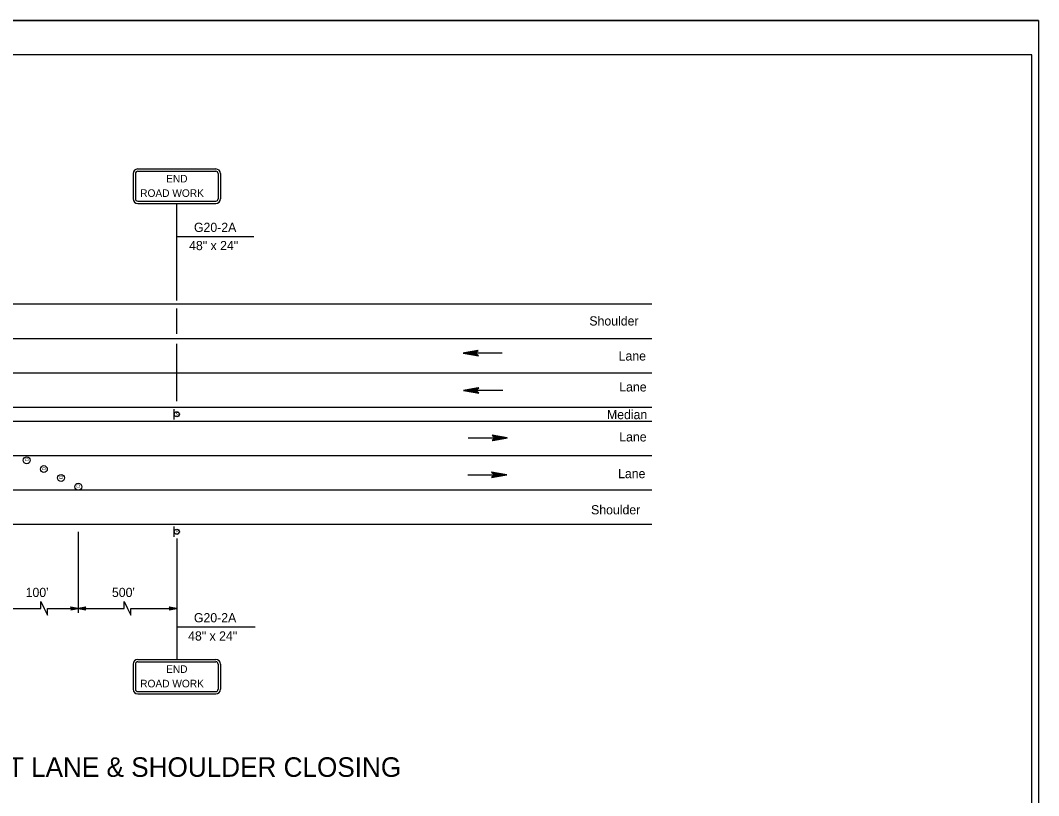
# Model space of a CAD drawing. Extents: x 499945 to 500993, y 499985 to 500645.
# Drawn here: x 500549.9 to 500993, y 500307.6 to 500645 of the extents above; entities that cross this region are included whole.
import ezdxf

# ---------------------------------------------------------------- set-up
doc = ezdxf.new("R2010")
doc.units = 0
for name, color, linetype in [('1', 7, 'Continuous'), ('24', 7, 'Continuous'), ('39', 7, 'Continuous'), ('41', 7, 'Continuous'), ('5', 7, 'Continuous'), ('56', 7, 'Continuous'), ('60', 7, 'Continuous')]:
    doc.layers.add(name, color=color, linetype=linetype)

msp = doc.modelspace()

# ---------------------------------------------------------------- linework, layer by layer
at = {"layer": '1'}
for p, q in [((500993, 500645), (499944.83, 500645)), ((500990, 500630), (500000, 500630)), ((500990, 500000), (500990, 500630)), ((500617.94, 500523.05), (500617.94, 500565.32)), ((500617.94, 500550.94), (500651.44, 500550.94)), ((500067.99, 500521.57), (500824.72, 500521.57)), ((500617.94, 500508.53), (500617.94, 500519.6)), ((500067.99, 500506.59), (500824.72, 500506.59)), ((500617.94, 500479.23), (500617.94, 500504.21)), ((500067.99, 500491.6), (500824.72, 500491.6)), ((500067.99, 500476.61), (500824.72, 500476.61)), ((500067.99, 500470.61), (500824.72, 500470.61)), ((500067.99, 500455.62), (500824.72, 500455.62)), ((500067.99, 500440.64), (500824.72, 500440.64)), ((500067.99, 500425.65), (500824.72, 500425.65)), ((500575.06, 500422.39), (500575.06, 500387.05)), ((500617.94, 500419.44), (500617.94, 500366.83)), ((500545.29, 500389.04), (500558.73, 500389.04)), ((500558.73, 500389.04), (500558.73, 500392.04)), ((500558.73, 500392.04), (500560.18, 500389.04)), ((500560.18, 500389.04), (500561.62, 500386.05)), ((500561.62, 500389.04), (500575.06, 500389.04)), ((500561.62, 500386.05), (500561.62, 500389.04)), ((500575.06, 500389.04), (500595.06, 500389.04)), ((500595.06, 500389.04), (500595.06, 500392.04)), ((500595.06, 500392.04), (500596.5, 500389.04)), ((500596.5, 500389.04), (500597.95, 500386.05)), ((500597.95, 500389.04), (500617.94, 500389.04)), ((500597.95, 500386.05), (500597.95, 500389.04)), ((500617.98, 500381.03), (500652.08, 500381.03))]:
    msp.add_line(p, q, dxfattribs=at)
at = {"layer": '24'}
for p, q in [((500759.52, 500500.2), (500747.59, 500500.2)), ((500759.77, 500483.95), (500747.84, 500483.95)), ((500744.8, 500463.22), (500756.72, 500463.22)), ((500744.54, 500447.22), (500756.47, 500447.22))]:
    msp.add_line(p, q, dxfattribs=at)
for points in [[(500742.53, 500500.2), (500749.18, 500499.02), (500747.59, 500500.2), (500749.14, 500501.36), (500742.53, 500500.2), (500742.97, 500500.21), (500748.99, 500499.11), (500747.47, 500500.21), (500748.88, 500501.26), (500743.21, 500500.23), (500743.43, 500500.2), (500748.59, 500499.28), (500747.43, 500500.21), (500748.62, 500501.11), (500743.53, 500500.2), (500743.75, 500500.23), (500748.26, 500499.42), (500747.39, 500500.2), (500748.28, 500501.01), (500744.4, 500500.23), (500744.77, 500500.23), (500747.93, 500499.59), (500747.31, 500500.18), (500747.98, 500500.84), (500744.84, 500500.2), (500745.19, 500500.18), (500747.57, 500499.77), (500747.11, 500500.23), (500747.61, 500500.69), (500745.52, 500500.2), (500745.85, 500500.16), (500747.28, 500499.89), (500747.04, 500500.21), (500747.43, 500500.57), (500746.03, 500500.2), (500746.96, 500499.98), (500746.82, 500500.23), (500747.23, 500500.49), (500746.26, 500500.23), (500746.87, 500500.08), (500746.62, 500500.28), (500746.91, 500500.4), (500746.62, 500500.21), (500746.77, 500500.18)], [(500742.78, 500483.95), (500749.43, 500482.78), (500747.84, 500483.95), (500749.4, 500485.11), (500742.78, 500483.95), (500743.22, 500483.96), (500749.24, 500482.86), (500747.72, 500483.96), (500749.13, 500485.02), (500743.46, 500483.98), (500743.68, 500483.95), (500748.84, 500483.03), (500747.68, 500483.96), (500748.87, 500484.87), (500743.79, 500483.95), (500744.01, 500483.98), (500748.51, 500483.17), (500747.64, 500483.95), (500748.53, 500484.76), (500744.65, 500483.98), (500745.02, 500483.98), (500748.18, 500483.34), (500747.57, 500483.93), (500748.23, 500484.59), (500745.09, 500483.95), (500745.45, 500483.93), (500747.82, 500483.52), (500747.36, 500483.98), (500747.86, 500484.44), (500745.77, 500483.95), (500746.11, 500483.92), (500747.53, 500483.64), (500747.3, 500483.96), (500747.69, 500484.32), (500746.28, 500483.95), (500747.21, 500483.73), (500747.08, 500483.98), (500747.48, 500484.24), (500746.51, 500483.98), (500747.12, 500483.83), (500746.87, 500484.03), (500747.16, 500484.15), (500746.87, 500483.96), (500747.02, 500483.93)], [(500761.78, 500463.22), (500755.14, 500464.39), (500756.72, 500463.22), (500755.17, 500462.06), (500761.78, 500463.22), (500761.34, 500463.21), (500755.32, 500464.31), (500756.85, 500463.2), (500755.44, 500462.15), (500761.1, 500463.19), (500760.88, 500463.22), (500755.73, 500464.13), (500756.88, 500463.2), (500755.69, 500462.3), (500760.78, 500463.22), (500760.56, 500463.19), (500756.05, 500464), (500756.93, 500463.22), (500756.04, 500462.41), (500759.92, 500463.18), (500759.54, 500463.19), (500756.39, 500463.83), (500757, 500463.24), (500756.34, 500462.58), (500759.48, 500463.22), (500759.12, 500463.24), (500756.75, 500463.65), (500757.2, 500463.18), (500756.71, 500462.73), (500758.8, 500463.22), (500758.46, 500463.25), (500757.04, 500463.52), (500757.27, 500463.2), (500756.88, 500462.85), (500758.29, 500463.22), (500757.36, 500463.44), (500757.49, 500463.19), (500757.08, 500462.93), (500758.05, 500463.18), (500757.44, 500463.34), (500757.7, 500463.14), (500757.41, 500463.02), (500757.7, 500463.2), (500757.54, 500463.24)], [(500761.53, 500447.22), (500754.88, 500448.4), (500756.47, 500447.22), (500754.92, 500446.07), (500761.53, 500447.22), (500761.09, 500447.21), (500755.07, 500448.31), (500756.6, 500447.21), (500755.19, 500446.16), (500760.85, 500447.19), (500760.63, 500447.22), (500755.47, 500448.14), (500756.63, 500447.21), (500755.44, 500446.31), (500760.53, 500447.22), (500760.31, 500447.19), (500755.8, 500448), (500756.68, 500447.22), (500755.78, 500446.41), (500759.67, 500447.19), (500759.29, 500447.19), (500756.14, 500447.84), (500756.75, 500447.24), (500756.09, 500446.58), (500759.23, 500447.22), (500758.87, 500447.24), (500756.5, 500447.65), (500756.95, 500447.19), (500756.46, 500446.73), (500758.54, 500447.22), (500758.21, 500447.26), (500756.78, 500447.53), (500757.02, 500447.21), (500756.63, 500446.85), (500758.04, 500447.22), (500757.11, 500447.44), (500757.24, 500447.19), (500756.83, 500446.93), (500757.8, 500447.19), (500757.19, 500447.34), (500757.45, 500447.14), (500757.15, 500447.02), (500757.45, 500447.21), (500757.29, 500447.24)], [(500575.06, 500389.04), (500571.74, 500389.63), (500572.53, 500389.04), (500571.76, 500388.47), (500575.06, 500389.04), (500574.84, 500389.04), (500571.83, 500389.59), (500572.6, 500389.04), (500571.89, 500388.51), (500574.72, 500389.03), (500574.61, 500389.04), (500572.04, 500389.5), (500572.61, 500389.04), (500572.02, 500388.59), (500574.56, 500389.04), (500574.45, 500389.03), (500572.2, 500389.43), (500572.64, 500389.04), (500572.19, 500388.64), (500574.13, 500389.03), (500573.94, 500389.03), (500572.37, 500389.35), (500572.67, 500389.05), (500572.34, 500388.72), (500573.91, 500389.04), (500573.73, 500389.05), (500572.55, 500389.26), (500572.77, 500389.03), (500572.53, 500388.8), (500573.57, 500389.04), (500573.4, 500389.06), (500572.69, 500389.2), (500572.81, 500389.04), (500572.61, 500388.86), (500573.32, 500389.04), (500572.85, 500389.16), (500572.92, 500389.03), (500572.71, 500388.9), (500573.2, 500389.03), (500572.89, 500389.1), (500573.02, 500389), (500572.88, 500388.94), (500573.02, 500389.04), (500572.94, 500389.05)], [(500575.06, 500389.04), (500578.39, 500388.46), (500577.59, 500389.04), (500578.37, 500389.62), (500575.06, 500389.04), (500575.29, 500389.05), (500578.3, 500388.5), (500577.53, 500389.05), (500578.24, 500389.58), (500575.4, 500389.06), (500575.52, 500389.04), (500578.09, 500388.59), (500577.52, 500389.05), (500578.11, 500389.5), (500575.57, 500389.04), (500575.68, 500389.06), (500577.93, 500388.65), (500577.49, 500389.04), (500577.94, 500389.45), (500576, 500389.06), (500576.18, 500389.06), (500577.76, 500388.74), (500577.46, 500389.04), (500577.79, 500389.37), (500576.22, 500389.04), (500576.4, 500389.03), (500577.58, 500388.83), (500577.35, 500389.06), (500577.6, 500389.29), (500576.56, 500389.04), (500576.73, 500389.03), (500577.44, 500388.89), (500577.32, 500389.05), (500577.52, 500389.23), (500576.81, 500389.04), (500577.28, 500388.93), (500577.21, 500389.06), (500577.41, 500389.19), (500576.93, 500389.06), (500577.23, 500388.99), (500577.11, 500389.09), (500577.25, 500389.15), (500577.11, 500389.05), (500577.18, 500389.04)], [(500617.94, 500389.04), (500614.62, 500389.63), (500615.41, 500389.04), (500614.64, 500388.47), (500617.94, 500389.04), (500617.72, 500389.04), (500614.71, 500389.59), (500615.48, 500389.04), (500614.77, 500388.51), (500617.6, 500389.03), (500617.49, 500389.04), (500614.92, 500389.5), (500615.49, 500389.04), (500614.9, 500388.59), (500617.44, 500389.04), (500617.33, 500389.03), (500615.08, 500389.43), (500615.52, 500389.04), (500615.07, 500388.64), (500617.01, 500389.03), (500616.82, 500389.03), (500615.25, 500389.35), (500615.55, 500389.05), (500615.22, 500388.72), (500616.79, 500389.04), (500616.61, 500389.05), (500615.43, 500389.26), (500615.66, 500389.03), (500615.41, 500388.8), (500616.45, 500389.04), (500616.28, 500389.06), (500615.57, 500389.2), (500615.69, 500389.04), (500615.49, 500388.86), (500616.2, 500389.04), (500615.73, 500389.16), (500615.8, 500389.03), (500615.59, 500388.9), (500616.08, 500389.03), (500615.77, 500389.1), (500615.9, 500389), (500615.76, 500388.94), (500615.9, 500389.04), (500615.82, 500389.05)]]:
    msp.add_lwpolyline(points, dxfattribs=at)
at = {"layer": '41'}
msp.add_lwpolyline([(499944.83, 500645), (500993, 500645), (500993, 499985), (499944.83, 499985)], close=True, dxfattribs=at)
at = {"layer": '56'}
for p, q in [((500600.96, 500580.31), (500634.93, 500580.31)), ((500598.96, 500578.31), (500598.96, 500567.32)), ((500599.96, 500578.31), (500599.96, 500567.32)), ((500600.96, 500579.31), (500634.93, 500579.31)), ((500635.93, 500578.31), (500635.93, 500567.32)), ((500636.93, 500578.31), (500636.93, 500567.32)), ((500600.96, 500566.32), (500634.93, 500566.32)), ((500600.96, 500565.32), (500634.93, 500565.32)), ((500616.82, 500471.3), (500616.82, 500475.8)), ((500616.82, 500420.14), (500616.82, 500424.64)), ((500598.96, 500364.84), (500598.96, 500353.84)), ((500599.96, 500364.84), (500599.96, 500353.84)), ((500600.96, 500366.83), (500634.93, 500366.83)), ((500600.96, 500365.84), (500634.93, 500365.84)), ((500635.93, 500364.84), (500635.93, 500353.84)), ((500636.93, 500364.84), (500636.93, 500353.84)), ((500600.96, 500352.85), (500634.93, 500352.85)), ((500600.96, 500351.85), (500634.93, 500351.85))]:
    msp.add_line(p, q, dxfattribs=at)
for centre in [(500617.94, 500473.55), (500617.94, 500422.39)]:
    msp.add_circle(centre, 1.12, dxfattribs=at)
for centre, radius, start, end in [((500600.96, 500578.31), 2, 90, 180), ((500634.93, 500578.31), 2, 0, 90), ((500600.96, 500578.31), 0.999, 90, 180), ((500634.93, 500578.31), 0.999, 0, 90), ((500600.96, 500567.32), 2, 180, 270), ((500600.96, 500567.32), 0.999, 180, 270), ((500634.93, 500567.32), 2, 270, 0), ((500634.93, 500567.32), 0.999, 270, 0), ((500600.96, 500364.84), 2, 90, 180), ((500600.96, 500364.84), 0.999, 90, 180), ((500634.93, 500364.84), 2, 0, 90), ((500634.93, 500364.84), 0.999, 0, 90), ((500600.96, 500353.84), 2, 180, 270), ((500600.96, 500353.84), 0.999, 180, 270), ((500634.93, 500353.84), 2, 270, 0), ((500634.93, 500353.84), 0.999, 270, 0)]:
    msp.add_arc(centre, radius, start, end, dxfattribs=at)
for centre in [(500552.63, 500453.51), (500560.1, 500449.68), (500567.58, 500445.85), (500575.06, 500442.03)]:
    msp.add_ellipse(centre, major_axis=(0, 1.5), ratio=0.999998, dxfattribs=at)
at = {"layer": '60'}
for p, q in [((500617.94, 500580.31), (500617.94, 500580.31)), ((500617.94, 500565.32), (500617.94, 500565.32)), ((500617.94, 500366.83), (500617.94, 500366.83)), ((500617.94, 500351.85), (500617.94, 500351.85))]:
    msp.add_line(p, q, dxfattribs=at)
for centre in [(500617.94, 500473.55), (500617.94, 500422.39)]:
    msp.add_circle(centre, 1.12, dxfattribs=at)
for centre in [(500552.63, 500453.51), (500560.1, 500449.68), (500567.58, 500445.85), (500575.06, 500442.03)]:
    msp.add_ellipse(centre, major_axis=(0, 1.5), ratio=0.999998, dxfattribs=at)

# ---------------------------------------------------------------- texts
at = {"layer": '1'}
for s, p in [('G20-2A', (500625.41, 500552.91)), ('48" x 24"', (500623.3, 500544.98)), ('Median', (500805.14, 500471.42)), ("100' ", (500552.17, 500394.01)), ("500'", (500589.73, 500394.01)), ('G20-2A', (500625.39, 500383)), ('48" x 24"', (500622.87, 500375.06))]:
    msp.add_text(s, height=4, dxfattribs=at).set_placement(p)
at = {"layer": '39'}
for s, p in [('END', (500613.29, 500574.46)), ('ROAD WORK', (500602.02, 500568.16)), ('END', (500613.29, 500360.98)), ('ROAD WORK', (500602.02, 500354.69))]:
    msp.add_text(s, height=3.3, dxfattribs=at).set_placement(p)
at = {"layer": '5'}
for s, height, p in [('Shoulder', 4, (500797.48, 500512.18)), ('Lane', 4, (500810.23, 500496.94)), ('Lane', 4, (500810.49, 500483.46)), ('Lane', 4, (500810.49, 500461.72)), ('Lane', 4, (500809.98, 500445.73)), ('Shoulder', 4, (500798.23, 500429.98)), ('4 & 6 LANES, DIVIDED, RIGHT LANE & SHOULDER CLOSING', 8.5, (500390.3, 500315.74))]:
    msp.add_text(s, height=height, dxfattribs=at).set_placement(p)
at = {"layer": '56'}
for p in [(500617.48, 500472.8), (500617.48, 500421.64)]:
    msp.add_text('S', height=1.5, dxfattribs=at).set_placement(p)
for p in [(500553.37, 500453.04), (500560.85, 500449.22), (500568.33, 500445.39), (500575.81, 500441.57)]:
    msp.add_text('D', height=1.5, rotation=90, dxfattribs=at).set_placement(p)

doc.saveas('drawing.dxf')
